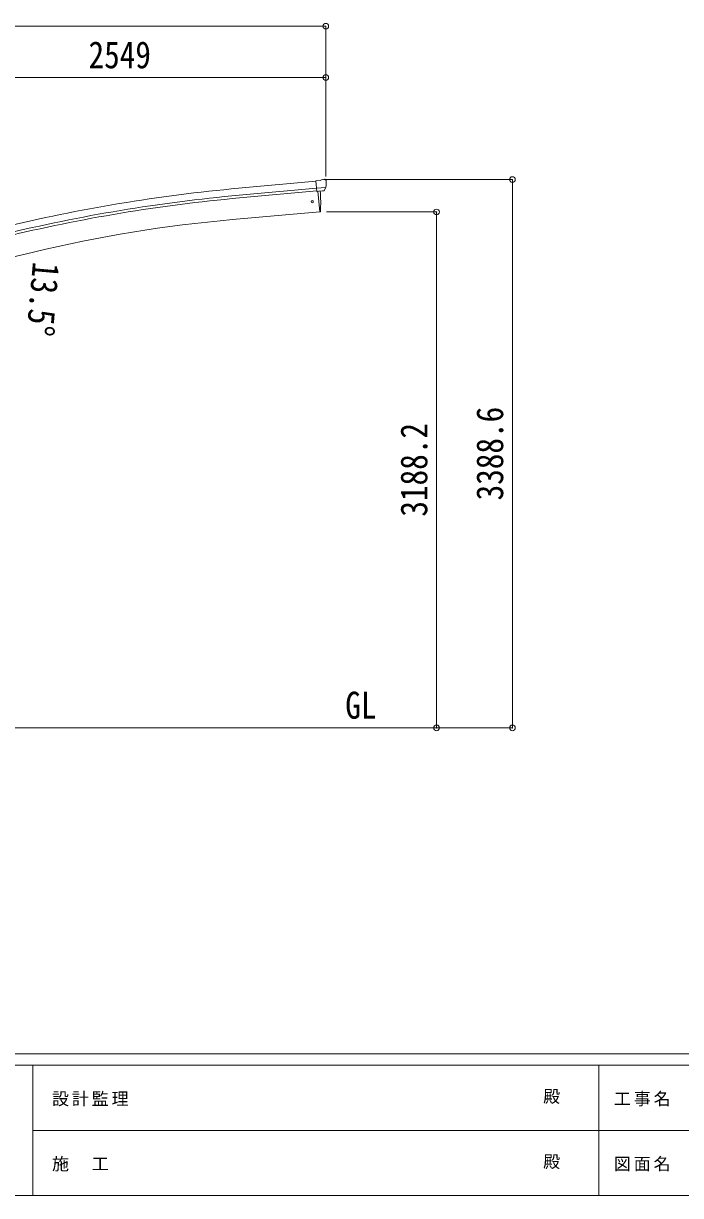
# Model space of a CAD drawing. Units: millimetres at full size. Extents: x -9783 to 33612, y -6828 to 13322.
# Drawn here: x -4028 to 35, y -6828 to 415 of the extents above; entities that cross this region are included whole.
import ezdxf
from ezdxf.enums import TextEntityAlignment as Align

# ---------------------------------------------------------------- set-up
doc = ezdxf.new("R2010")
doc.units = ezdxf.units.MM
doc.header["$LTSCALE"] = 35
doc.header["$PDMODE"] = 32
doc.header["$PDSIZE"] = 35
for name, color, linetype, lineweight in [('0-0_0', 7, 'Continuous', 9), ('0-1_本体', 4, 'Continuous', 9), ('0-2_部品', 7, 'Continuous', 9), ('0-A_寸法', 6, 'Continuous', 9), ('F-0_240', 7, 'Continuous', 9)]:
    doc.layers.add(name, color=color, linetype=linetype, lineweight=lineweight)
doc.styles.add('ＭＳ ゴシック', font='')
doc.styles.get('ＭＳ ゴシック').set_extended_font_data('MS Gothic')

msp = doc.modelspace()

# ---------------------------------------------------------------- linework, layer by layer
at = {"layer": '0-0_0', "color": 6}
for p, q in [((-1004.12, -3938.2), (-1004.12, -549.6)), ((-1473.13, -750), (-1473.13, -3938.2))]:
    msp.add_line(p, q, dxfattribs=at)
at = {"layer": '0-0_0'}
msp.add_line((-7718.47, -3938.2), (-1711.8, -3938.2), dxfattribs=at)
at = {"layer": '0-1_本体'}
for p, q in [((-2219.58, -560.39), (-2696.89, -603.67)), ((-2215.82, -603.39), (-2693, -646.65)), ((-2214.35, -620.17), (-2691.48, -663.43)), ((-2207.13, -622.38), (-2195.97, -749.98)), ((-2733.91, -797.05), (-2195.97, -749.98)), ((-4550.96, -1138.2), (-3965.28, -997.59))]:
    msp.add_line(p, q, dxfattribs=at)
for centre, radius, start, end in [((-1792.2, -10593.59), 10030.81, 95.17465, 103.67464), ((-1792.2, -10593.59), 9987.65, 95.17465, 103.67464), ((-1792.2, -10593.59), 9970.81, 95.17465, 103.67464), ((-2000.29, -9182.37), 8417.35, 95.00001, 103.5)]:
    msp.add_arc(centre, radius, start, end, dxfattribs=at)
at = {"layer": '0-2_部品'}
for p, q in [((-2193.2, -556), (-2219.76, -558.33)), ((-2214.11, -622.99), (-2219.76, -558.33)), ((-2193.2, -556), (-2181.48, -549.24)), ((-2166.57, -547.65), (-2180.24, -548.85)), ((-2157.44, -553.4), (-2162.92, -548.8)), ((-2156.38, -555.44), (-2156.26, -556.79)), ((-2156.9, -598.29), (-2215.82, -603.45)), ((-2204.14, -622.12), (-2214.11, -622.99)), ((-2207.13, -622.38), (-2195.97, -749.98)), ((-2170.54, -619.18), (-2178.24, -619.85)), ((-2168.15, -617.78), (-2157.22, -598.84)), ((-2195.97, -749.98), (-2193.91, -749.73))]:
    msp.add_line(p, q, dxfattribs=at)
for points in [[(-2204.14, -622.12), (-2203.87, -622.19), (-2178.5, -619.97), (-2178.24, -619.85)], [(-2156.83, -597.66), (-2157.11, -598.65), (-2157.22, -598.84)]]:
    msp.add_lwpolyline(points, dxfattribs=at)
msp.add_circle((-2241.66, -686.72), 6.5, dxfattribs=at)
for centre, radius, start, end in [((-2179.98, -551.83), 3, 95, 120), ((-2166.14, -552.63), 5, 50.00648, 94.99352), ((-2357.89, -574.43), 202.4, 353.4085, 5), ((-3089.73, -694.17), 900, 356.63919, 4.64986), ((-2194.28, -746.75), 3, 277, 356.63919)]:
    msp.add_arc(centre, radius, start, end, dxfattribs=at)
for centre, major_axis, ratio, start_param, end_param in [((-2152.05, -551.4), (-15.35, 3.44), 0.101033, 5.9751426, 5.9753737), ((-2159.37, -555.7), (2.71, -1.31), 0.997474, 0.5366567, 1.3225652), ((-2170.81, -616.18), (1.62, -2.54), 0.997631, 5.8041905, 5.8929484), ((-2170.88, -616.07), (-3.5, 2.17), 0.650902, 2.1145521, 2.1873627), ((-2170.75, -616.27), (1.62, -2.54), 0.997631, 5.965759, 6.7621801)]:
    msp.add_ellipse(centre, major_axis=major_axis, ratio=ratio, start_param=start_param, end_param=end_param, dxfattribs=at)
at = {"layer": '0-A_寸法'}
for p, q in [((-7272.14, 397.42), (-2158.14, 397.42)), ((-2158.14, 397.42), (-2158.14, -531.42)), ((-4707.14, 80.81), (-2158.14, 80.81)), ((-2158.14, 80.81), (-2158.14, -140.2)), ((-1004.12, -549.6), (-2171.14, -549.6)), ((-1473.13, -750), (-2154.44, -750)), ((-1473.13, -3938.2), (-1801.96, -3938.2)), ((-1004.12, -3938.2), (-1473.13, -3938.2))]:
    msp.add_line(p, q, dxfattribs=at)
for p in [(-2158.14, 397.42), (-2158.14, 80.81), (-1004.12, -549.6), (-1473.13, -750), (-1473.13, -3938.2), (-1004.12, -3938.2)]:
    msp.add_point(p, dxfattribs=at)
at = {"layer": 'F-0_240', "color": 5}
for p, q in [((-9783.03, -5953.1), (9396.97, -5953.1)), ((-9783.03, -6023.1), (6285.75, -6023.1)), ((-3969.25, -6023.1), (-3969.25, -6828.1)), ((-469.25, -6023.1), (-469.25, -6828.1)), ((-3969.25, -6425.6), (3205.75, -6425.6)), ((-9783.03, -6828.1), (9396.97, -6828.1))]:
    msp.add_line(p, q, dxfattribs=at)

# ---------------------------------------------------------------- texts
at = {"layer": '0-0_0', "style": 'ＭＳ ゴシック', "width": 0.85}
msp.add_text('GL', height=166.8, dxfattribs=at).set_placement((-2037.75, -3931.26), align=Align.BOTTOM_LEFT)
at = {"layer": '0-A_寸法', "color": 7, "style": 'ＭＳ ゴシック', "width": 0.85}
msp.add_text('2549', height=166.8, dxfattribs=at).set_placement((-3625.14, 87.81), align=Align.BOTTOM_LEFT)
for s, rotation, p in [('13.5°', 264.997, (-4018.35, -1050.52)), ('3388.6', 90, (-1011.12, -2532.65)), ('3188.2', 90, (-1480.13, -2632.85))]:
    msp.add_text(s, height=166.8, rotation=rotation, dxfattribs=at).set_placement(p, align=Align.BOTTOM_LEFT)
at = {"layer": 'F-0_240', "style": 'ＭＳ ゴシック'}
for p in [(-814.24, -6276.85), (-814.24, -6679.35)]:
    msp.add_text('殿', height=76.98, dxfattribs=at).set_placement(p, align=Align.BOTTOM_LEFT)
at = {"layer": 'F-0_240', "char_height": 76.98, "attachment_point": 7, "style": 'ＭＳ ゴシック'}
for s, insert in [('\\T1.17;設計監理', (-3851.04, -6276.85)), ('\\T1.17;工事名', (-376.96, -6276.85)), ('\\T1.17;施\u3000工', (-3851.04, -6679.35)), ('\\T1.17;図面名', (-376.96, -6679.35))]:
    msp.add_mtext(s, dxfattribs=dict(at, insert=insert))

doc.saveas('drawing.dxf')
